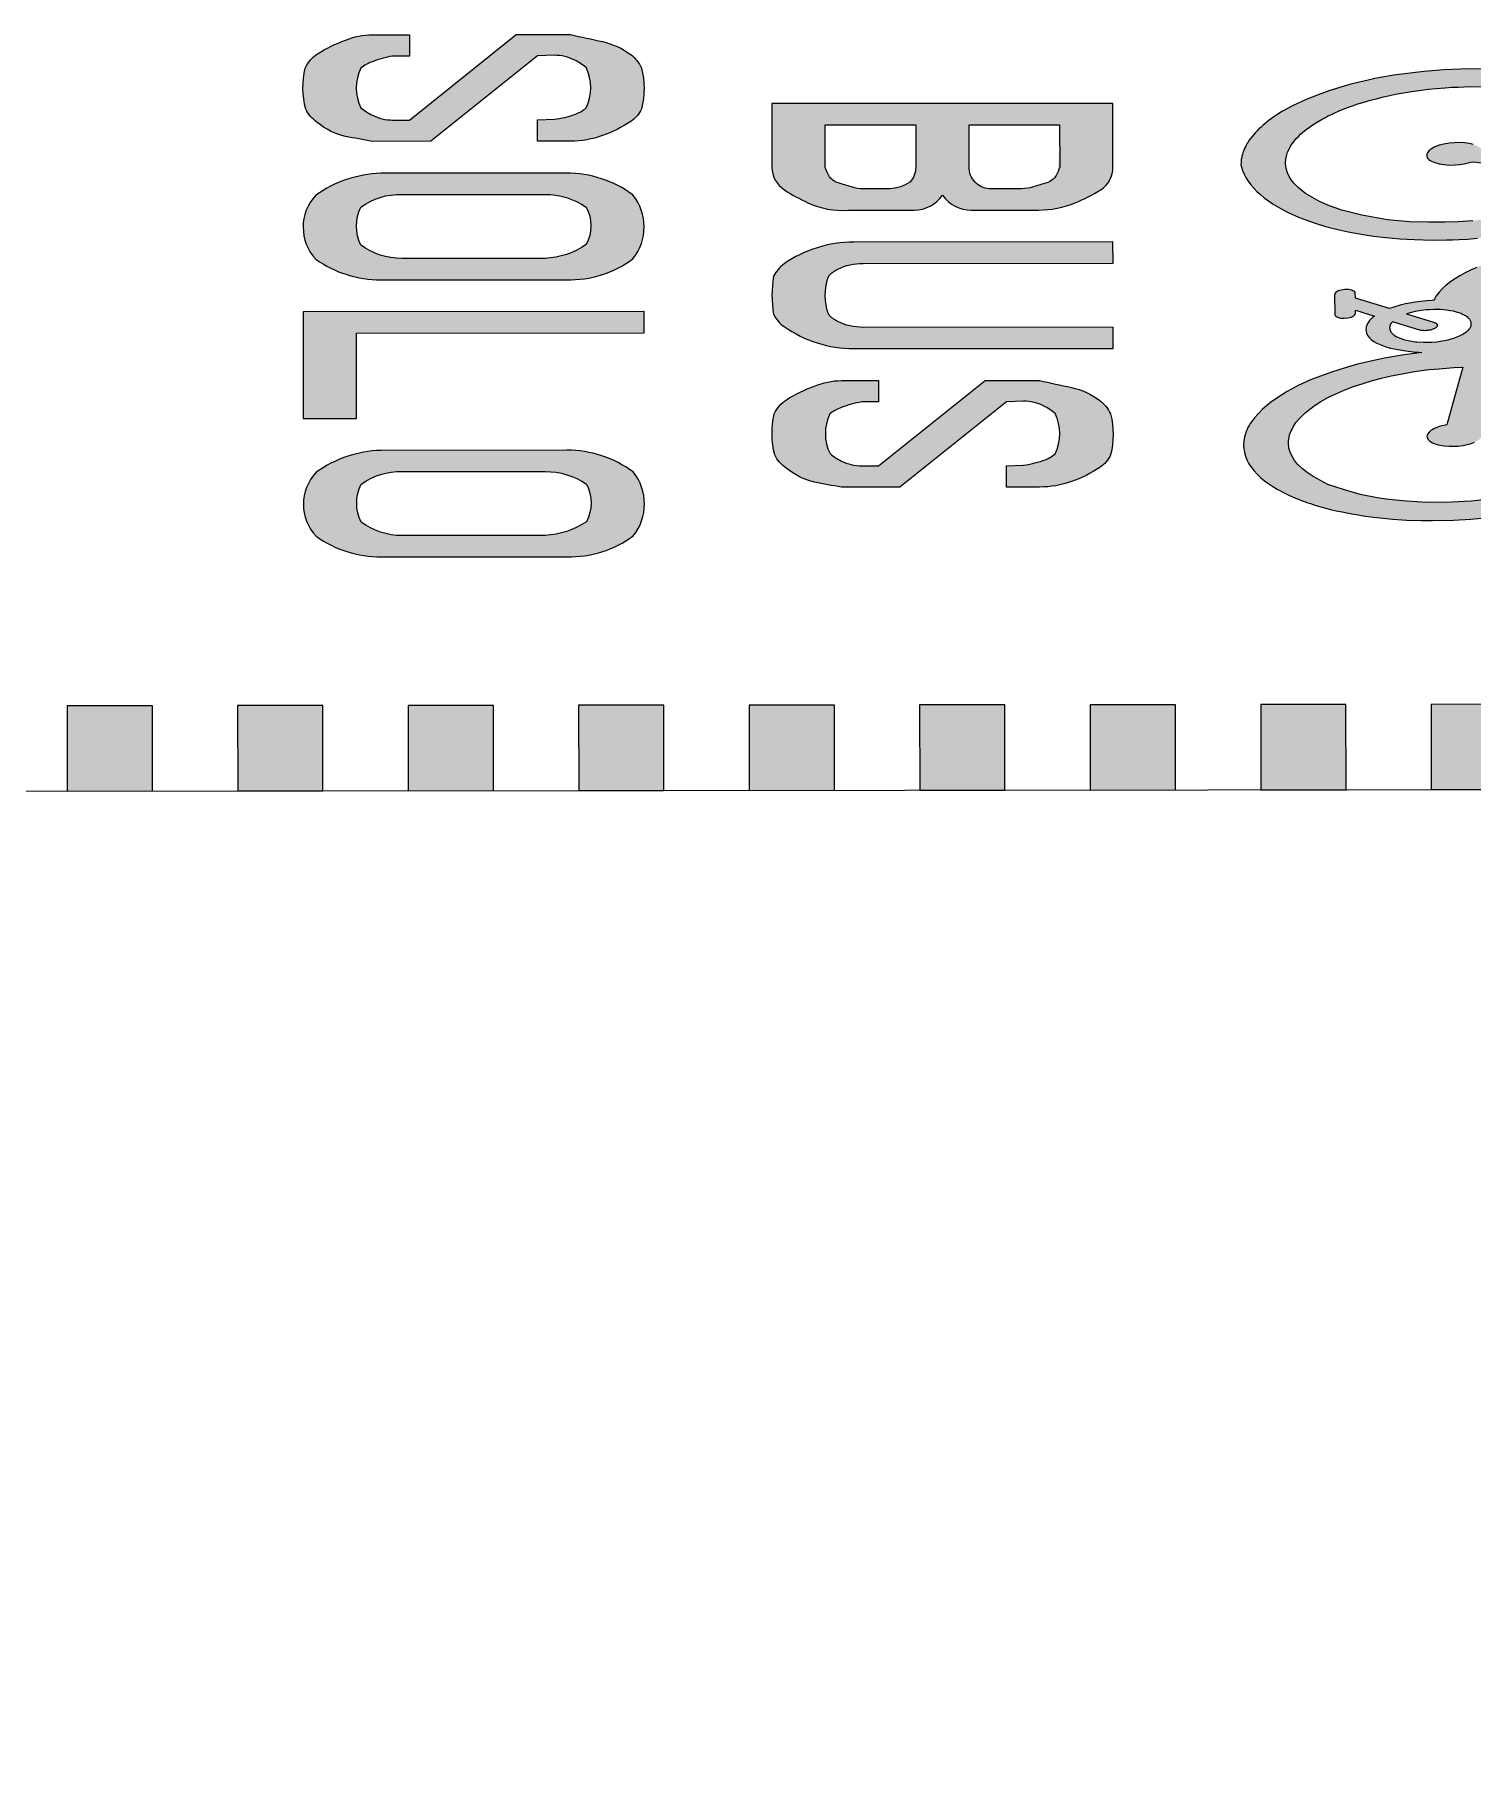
# Model space of a CAD drawing. Header units: metres. Extents: x 668617 to 675126, y 2286318 to 2293677.
# Drawn here: x 668984.81 to 668991.56, y 2287198.26 to 2287206.38 of the extents above; entities that cross this region are included whole.
import ezdxf

# ---------------------------------------------------------------- set-up
doc = ezdxf.new("R2010")
doc.units = ezdxf.units.M
doc.header["$MEASUREMENT"] = 0
for name, color, linetype in [('DMTG-B-CuadrosVerdes', 94, 'Continuous'), ('DMTG-PB-BANQUETAS', 251, 'Continuous'), ('DMTG-SH-SOLO BUS BICI', 252, 'Continuous')]:
    doc.layers.add(name, color=color, linetype=linetype)

# ---------------------------------------------------------------- blocks, each defined once
blk = doc.blocks.new('*U113')
h = blk.add_hatch(color=256)
h.dxf.hatch_style = 1
h.paths.add_polyline_path([(6.4, 0), (6.8, 0), (6.8, 0.4), (6.4, 0.4)])
h = blk.add_hatch(color=256)
h.dxf.hatch_style = 1
h.paths.add_polyline_path([(6.4, 0), (6.8, 0), (6.8, 0.4), (6.4, 0.4)])
h = blk.add_hatch(color=256)
h.dxf.hatch_style = 1
h.paths.add_polyline_path([(7.2, 0), (7.6, 0), (7.6, 0.4), (7.2, 0.4)])
h = blk.add_hatch(color=256)
h.dxf.hatch_style = 1
h.paths.add_polyline_path([(7.2, 0), (7.6, 0), (7.6, 0.4), (7.2, 0.4)])
h = blk.add_hatch(color=256)
h.dxf.hatch_style = 1
h.paths.add_polyline_path([(8, 0), (8.4, 0), (8.4, 0.4), (8, 0.4)])
h = blk.add_hatch(color=256)
h.dxf.hatch_style = 1
h.paths.add_polyline_path([(8, 0), (8.4, 0), (8.4, 0.4), (8, 0.4)])
h = blk.add_hatch(color=256)
h.dxf.hatch_style = 1
h.paths.add_polyline_path([(8.8, 0), (9.2, 0), (9.2, 0.4), (8.8, 0.4)])
h = blk.add_hatch(color=256)
h.dxf.hatch_style = 1
h.paths.add_polyline_path([(8.8, 0), (9.2, 0), (9.2, 0.4), (8.8, 0.4)])
h = blk.add_hatch(color=256)
h.dxf.hatch_style = 1
h.paths.add_polyline_path([(9.6, 0), (10, 0), (10, 0.4), (9.6, 0.4)])
h = blk.add_hatch(color=256)
h.dxf.hatch_style = 1
h.paths.add_polyline_path([(9.6, 0), (10, 0), (10, 0.4), (9.6, 0.4)])
h = blk.add_hatch(color=256)
h.dxf.hatch_style = 1
h.paths.add_polyline_path([(10.4, 0), (10.8, 0), (10.8, 0.4), (10.4, 0.4)])
h = blk.add_hatch(color=256)
h.dxf.hatch_style = 1
h.paths.add_polyline_path([(10.4, 0), (10.8, 0), (10.8, 0.4), (10.4, 0.4)])
h = blk.add_hatch(color=256)
h.dxf.hatch_style = 1
h.paths.add_polyline_path([(11.2, 0), (11.6, 0), (11.6, 0.4), (11.2, 0.4)])
h = blk.add_hatch(color=256)
h.dxf.hatch_style = 1
h.paths.add_polyline_path([(11.2, 0), (11.6, 0), (11.6, 0.4), (11.2, 0.4)])
h = blk.add_hatch(color=256)
h.dxf.hatch_style = 1
h.paths.add_polyline_path([(12, 0), (12.4, 0), (12.4, 0.4), (12, 0.4)])
h = blk.add_hatch(color=256)
h.dxf.hatch_style = 1
h.paths.add_polyline_path([(12, 0), (12.4, 0), (12.4, 0.4), (12, 0.4)])
h = blk.add_hatch(color=256)
h.dxf.hatch_style = 1
h.paths.add_polyline_path([(12.8, 0), (13.2, 0), (13.2, 0.4), (12.8, 0.4)])
h = blk.add_hatch(color=256)
h.dxf.hatch_style = 1
h.paths.add_polyline_path([(12.8, 0), (13.2, 0), (13.2, 0.4), (12.8, 0.4)])
for points in [[(6.4, 0), (6.8, 0), (6.8, 0.4), (6.4, 0.4)], [(6.4, 0), (6.8, 0), (6.8, 0.4), (6.4, 0.4)], [(7.2, 0), (7.6, 0), (7.6, 0.4), (7.2, 0.4)], [(7.2, 0), (7.6, 0), (7.6, 0.4), (7.2, 0.4)], [(8, 0), (8.4, 0), (8.4, 0.4), (8, 0.4)], [(8, 0), (8.4, 0), (8.4, 0.4), (8, 0.4)], [(8.8, 0), (9.2, 0), (9.2, 0.4), (8.8, 0.4)], [(8.8, 0), (9.2, 0), (9.2, 0.4), (8.8, 0.4)], [(9.6, 0), (10, 0), (10, 0.4), (9.6, 0.4)], [(9.6, 0), (10, 0), (10, 0.4), (9.6, 0.4)], [(10.4, 0), (10.8, 0), (10.8, 0.4), (10.4, 0.4)], [(10.4, 0), (10.8, 0), (10.8, 0.4), (10.4, 0.4)], [(11.2, 0), (11.6, 0), (11.6, 0.4), (11.2, 0.4)], [(11.2, 0), (11.6, 0), (11.6, 0.4), (11.2, 0.4)], [(12, 0), (12.4, 0), (12.4, 0.4), (12, 0.4)], [(12, 0), (12.4, 0), (12.4, 0.4), (12, 0.4)], [(12.8, 0), (13.2, 0), (13.2, 0.4), (12.8, 0.4)], [(12.8, 0), (13.2, 0), (13.2, 0.4), (12.8, 0.4)]]:
    blk.add_lwpolyline(points, close=True)
blk = doc.blocks.new('*U227')
h = blk.add_hatch(color=252)
h.dxf.hatch_style = 1
h.paths.add_polyline_path([(1.0529, 5.4769), (1.0478, 5.5424), (1.0391, 5.6153), (1.0322, 5.6654), (1.0239, 5.7174), (1.0151, 5.7652), (1.0058, 5.8101), (0.9968, 5.851), (0.9844, 5.8993), (0.9757, 5.9306), (0.9656, 5.9646), (0.953, 6.0043), (0.9372, 6.0483), (0.9171, 6.0992), (0.894, 6.1518), (0.8696, 6.1995), (0.8488, 6.2353), (0.8261, 6.271), (0.8069, 6.2966), (0.786, 6.3219), (0.7709, 6.3383), (0.7545, 6.3541), (0.7409, 6.3657), (0.7205, 6.3815), (0.7019, 6.3932), (0.6849, 6.4021), (0.6656, 6.4098), (0.6477, 6.4149), (0.6292, 6.4182), (0.6088, 6.4196), (0.604, 6.4196), (0.5897, 6.4185), (0.5748, 6.4159), (0.5613, 6.4124), (0.5473, 6.4075), (0.5333, 6.4013), (0.5203, 6.3941), (0.5067, 6.3853), (0.4939, 6.3756), (0.482, 6.3656), (0.4765, 6.3603), (0.4683, 6.3526), (0.4566, 6.3398), (0.4442, 6.3251), (0.4386, 6.3179), (0.4332, 6.311), (0.4239, 6.2975), (0.4191, 6.2902), (0.412, 6.2792), (0.408, 6.2726), (0.4015, 6.2617), (0.3965, 6.2528), (0.3911, 6.2429), (0.386, 6.2333), (0.271, 6.3696), (0.3026, 6.7193), (0.3671, 6.7132), (0.396, 6.7394), (0.411, 6.7551), (0.4036, 6.8123), (0.3946, 6.8443), (0.389, 6.8577), (0.3847, 6.8656), (0.3792, 6.8735), (0.3739, 6.8789), (0.3693, 6.8822), (0.3645, 6.8844), (0.3601, 6.8853), (0.3521, 6.8849), (0.3467, 6.8829), (0.3395, 6.8784), (0.3134, 6.8696), (0.292, 6.8659), (0.2755, 6.867), (0.245, 6.8719), (0.1897, 6.8862), (0.1864, 6.8854), (0.1792, 6.882), (0.1728, 6.8765), (0.1672, 6.8695), (0.1628, 6.8618), (0.1586, 6.8524), (0.1553, 6.8422), (0.1504, 6.8211), (0.1478, 6.8), (0.146, 6.7545), (0.2015, 6.7306), (0.2642, 6.7231), (0.154, 5.5901), (0.1307, 5.5898), (0.1091, 5.5904), (0.0887, 5.5924), (0.0677, 5.5964), (0.0484, 5.6019), (0.0308, 5.6093), (0.014, 5.6189), (-0.0021, 5.631), (-0.0171, 5.6454), (-0.0312, 5.6623), (-0.0456, 5.6829), (-0.0604, 5.7085), (-0.0722, 5.7321), (-0.0864, 5.7645), (-0.1078, 5.8212), (-0.1486, 5.9536), (-0.471, 7.0579), (-0.4313, 7.4666), (-0.3462, 7.4674), (-0.3428, 7.471), (-0.3397, 7.4762), (-0.3367, 7.4818), (-0.3339, 7.488), (-0.3313, 7.4943), (-0.33, 7.4985), (-0.3282, 7.5046), (-0.3259, 7.5161), (-0.3247, 7.5328), (-0.3253, 7.5434), (-0.3269, 7.554), (-0.3284, 7.5607), (-0.3317, 7.5709), (-0.3349, 7.579), (-0.3378, 7.5848), (-0.3405, 7.5894), (-0.3443, 7.5955), (-0.3473, 7.5988), (-0.4259, 7.5981), (-0.4341, 7.5972), (-0.4431, 7.5955), (-0.4526, 7.592), (-0.4614, 7.5868), (-0.4694, 7.5791), (-0.4756, 7.5686), (-0.4777, 7.5622), (-0.5945, 6.3712), (-0.5996, 6.3745), (-0.6116, 6.381), (-0.625, 6.3869), (-0.6539, 6.397), (-0.669, 6.4011), (-0.6813, 6.4041), (-0.6928, 6.4064), (-0.7025, 6.4078), (-0.7051, 6.408), (-0.7118, 6.4078), (-0.7301, 6.4061), (-0.7483, 6.4022), (-0.7662, 6.3963), (-0.7834, 6.3884), (-0.8005, 6.3785), (-0.8172, 6.3665), (-0.8329, 6.3532), (-0.8492, 6.3374), (-0.8682, 6.3153), (-0.8804, 6.2999), (-0.8947, 6.2793), (-0.9088, 6.2567), (-0.9215, 6.2333), (-0.9355, 6.2067), (-0.9589, 6.1522), (-0.9803, 6.092), (-1.0001, 6.0253), (-1.0192, 5.9438), (-1.0322, 5.8761), (-1.0473, 5.7608), (-1.0524, 5.7083), (-1.0574, 5.6272), (-1.0598, 5.5361), (-1.0584, 5.4324), (-1.0554, 5.3527), (-1.048, 5.2587), (-1.0304, 5.1181), (-1.0143, 5.0282), (-1.0072, 4.9971), (-0.9977, 4.9564), (-0.9883, 4.9165), (-0.9745, 4.8692), (-0.9671, 4.8439), (-0.9588, 4.818), (-0.9394, 4.7634), (-0.917, 4.7071), (-0.8889, 4.6454), (-0.8615, 4.5961), (-0.838, 4.56), (-0.8195, 4.5324), (-0.7955, 4.5032), (-0.7877, 4.4947), (-0.7787, 4.4848), (-0.7699, 4.4763), (-0.7621, 4.4685), (-0.7543, 4.4618), (-0.7457, 4.4542), (-0.734, 4.4454), (-0.7257, 4.4393), (-0.7153, 4.4327), (-0.7089, 4.4286), (-0.7022, 4.425), (-0.6916, 4.4195), (-0.6838, 4.4162), (-0.675, 4.4125), (-0.6684, 4.41), (-0.6595, 4.4075), (-0.6519, 4.4051), (-0.6449, 4.4038), (-0.6367, 4.4021), (-0.6284, 4.4013), (-0.6213, 4.4006), (-0.6112, 4.4), (-0.6051, 4.4011), (-0.5949, 4.4041), (-0.5838, 4.4078), (-0.5675, 4.4146), (-0.551, 4.4233), (-0.5337, 4.4342), (-0.5174, 4.4463), (-0.5008, 4.4601), (-0.4859, 4.4748), (-0.4707, 4.4914), (-0.4556, 4.5095), (-0.4408, 4.5294), (-0.4264, 4.5509), (-0.4129, 4.5731), (-0.4002, 4.5956), (-0.3872, 4.6209), (-0.365, 4.6702), (-0.3516, 4.7046), (-0.3379, 4.7441), (-0.3214, 4.7961), (-0.305, 4.861), (-0.2958, 4.9037), (-0.2828, 4.9729), (-0.2752, 5.0222), (-0.2689, 5.08), (-0.2626, 5.1448), (-0.2592, 5.2139), (-0.2567, 5.297), (-0.2569, 5.3641), (-0.2579, 5.3932), (-0.259, 5.4236), (-0.2613, 5.4622), (-0.2653, 5.5101), (-0.2697, 5.5576), (-0.2765, 5.6095), (-0.2808, 5.6446), (-0.2892, 5.6952), (-0.2989, 5.7503), (-0.3114, 5.8113), (-0.3263, 5.8719), (-0.3415, 5.9272), (-0.3571, 5.9774), (-0.3796, 6.0419), (-0.3988, 6.0908), (-0.4179, 6.1341), (-0.437, 6.1727), (-0.4626, 6.2183), (-0.4719, 6.2336), (-0.4871, 6.2565), (-0.5116, 6.2903), (-0.5303, 6.312), (-0.5427, 6.3252), (-0.5013, 6.726), (-0.1825, 5.6484), (-0.167, 5.604), (-0.156, 5.5746), (-0.1437, 5.5426), (-0.1284, 5.5065), (-0.1149, 5.4769), (-0.1005, 5.4485), (-0.0883, 5.4266), (-0.0757, 5.406), (-0.062, 5.3847), (-0.045, 5.3627), (-0.0293, 5.3455), (-0.0124, 5.3289), (0.0049, 5.316), (0.0176, 5.3086), (0.0259, 5.3044), (0.0263, 5.2962), (0.028, 5.2719), (0.0316, 5.2415), (0.0342, 5.2177), (0.0391, 5.1901), (0.0427, 5.1718), (0.0486, 5.1464), (0.0576, 5.1162), (0.0644, 5.096), (0.0155, 4.9364), (-0.0088, 4.9362), (-0.0097, 4.936), (-0.0133, 4.9337), (-0.0165, 4.9301), (-0.0192, 4.9252), (-0.0215, 4.9193), (-0.0232, 4.9125), (-0.0245, 4.9048), (-0.025, 4.8872), (-0.0227, 4.8703), (-0.0207, 4.8629), (-0.0181, 4.856), (-0.0152, 4.8505), (-0.0119, 4.8453), (-0.0084, 4.842), (-0.0048, 4.8398), (-0.0028, 4.8394), (-0.0017, 4.8392), (0.0937, 4.8401), (0.0964, 4.8412), (0.0998, 4.8443), (0.1028, 4.8487), (0.1053, 4.8541), (0.1073, 4.8608), (0.1088, 4.868), (0.11, 4.8846), (0.1082, 4.9021), (0.1043, 4.9171), (0.1014, 4.9237), (0.0983, 4.929), (0.0949, 4.9329), (0.0912, 4.9357), (0.0874, 4.9368), (0.0864, 4.937), (0.0725, 4.9369), (0.1002, 5.0254), (0.1069, 5.0169), (0.1206, 5.003), (0.1279, 4.9975), (0.1347, 4.9933), (0.1417, 4.9901), (0.1496, 4.9877), (0.1573, 4.9863), (0.1608, 4.9862), (0.1632, 4.9861), (0.1694, 4.9865), (0.181, 4.9893), (0.1919, 4.9948), (0.2018, 5.0023), (0.2107, 5.012), (0.219, 5.0236), (0.2265, 5.0368), (0.2337, 5.0521), (0.2451, 5.0843), (0.2497, 5.1012), (0.2574, 5.1359), (0.2633, 5.1725), (0.2671, 5.2068), (0.2687, 5.223), (0.2696, 5.2333), (0.2705, 5.2473), (0.278, 5.1886), (0.2843, 5.146), (0.2977, 5.073), (0.3107, 5.0081), (0.3253, 4.9468), (0.3419, 4.8876), (0.3623, 4.8238), (0.399, 4.7256), (0.4255, 4.6677), (0.4528, 4.6159), (0.4775, 4.5762), (0.505, 4.5371), (0.5353, 4.5003), (0.5575, 4.4793), (0.5761, 4.4629), (0.5887, 4.4529), (0.6038, 4.4428), (0.609, 4.4396), (0.6227, 4.4321), (0.6342, 4.4269), (0.6404, 4.4241), (0.6559, 4.4188), (0.6736, 4.4143), (0.6908, 4.412), (0.6994, 4.4114), (0.707, 4.4114), (0.7127, 4.4116), (0.721, 4.4123), (0.7394, 4.4153), (0.7572, 4.4204), (0.7743, 4.4272), (0.7921, 4.4364), (0.8101, 4.4482), (0.826, 4.4608), (0.8415, 4.4751), (0.8568, 4.4911), (0.8723, 4.5097), (0.887, 4.5296), (0.899, 4.5478), (0.9149, 4.5743), (0.9274, 4.5979), (0.9401, 4.6236), (0.9535, 4.6545), (0.9603, 4.6717), (0.9657, 4.6855), (0.971, 4.7003), (0.9753, 4.712), (0.9794, 4.7243), (0.9861, 4.745), (0.9946, 4.774), (1.0007, 4.7958), (1.0067, 4.8189), (1.0127, 4.8447), (1.0189, 4.873), (1.0236, 4.8958), (1.028, 4.9187), (1.0329, 4.9482), (1.0381, 4.9816), (1.0453, 5.0365), (1.0524, 5.1112), (1.0569, 5.1766), (1.0589, 5.2463), (1.0599, 5.2965), (1.0575, 5.3952)])
h.paths.add_polyline_path([(0.6103, 5.3651), (0.6131, 5.3512), (0.6155, 5.342), (0.619, 5.3293), (0.624, 5.3153), (0.6299, 5.3026), (0.6341, 5.2956), (0.6373, 5.2903), (0.6444, 5.2819), (0.6522, 5.2757), (0.6599, 5.2725), (0.6641, 5.2717), (0.669, 5.2722), (0.6737, 5.2737), (0.6783, 5.2765), (0.6827, 5.2802), (0.6868, 5.2849), (0.6908, 5.2905), (0.6944, 5.2973), (0.7009, 5.313), (0.7058, 5.3314), (0.7093, 5.3528), (0.7111, 5.3755), (0.711, 5.4004), (0.7099, 5.4186), (0.7068, 5.4419), (0.7029, 5.461), (0.6978, 5.479), (0.692, 5.4945), (0.6853, 5.5079), (0.6781, 5.5188), (0.6701, 5.5272), (0.6647, 5.5312), (0.4503, 6.0766), (0.4625, 6.0976), (0.4817, 6.1266), (0.4936, 6.1418), (0.5054, 6.1558), (0.5169, 6.1674), (0.5275, 6.177), (0.5383, 6.1856), (0.5482, 6.1922), (0.5595, 6.1982), (0.5697, 6.2028), (0.5803, 6.2064), (0.5914, 6.2091), (0.602, 6.2106), (0.6139, 6.2107), (0.6218, 6.21), (0.639, 6.2073), (0.6476, 6.2054), (0.6635, 6.201), (0.6842, 6.1923), (0.7011, 6.1835), (0.7215, 6.1685), (0.7355, 6.1561), (0.7482, 6.1439), (0.7614, 6.129), (0.7743, 6.1138), (0.7859, 6.0977), (0.7984, 6.0801), (0.8111, 6.0591), (0.8206, 6.0429), (0.8305, 6.0249), (0.8411, 6.0032), (0.8525, 5.9789), (0.8678, 5.9444), (0.8835, 5.9018), (0.9003, 5.8513), (0.9175, 5.7901), (0.9372, 5.7055), (0.9565, 5.5901), (0.969, 5.4786), (0.9741, 5.3858), (0.9752, 5.2717), (0.9691, 5.1749), (0.961, 5.0924), (0.9526, 5.0371), (0.9371, 4.9575), (0.915, 4.884), (0.8895, 4.8071), (0.8524, 4.7381), (0.8338, 4.709), (0.8168, 4.6871), (0.7951, 4.665), (0.777, 4.6507), (0.7602, 4.6403), (0.7457, 4.6328), (0.7332, 4.6284), (0.7179, 4.6241), (0.6961, 4.6223), (0.6853, 4.6224), (0.6697, 4.6245), (0.6566, 4.6271), (0.6416, 4.6324), (0.6137, 4.647), (0.5988, 4.6572), (0.5781, 4.6746), (0.5554, 4.6982), (0.5356, 4.7227), (0.5181, 4.7468), (0.5002, 4.7747), (0.4808, 4.8103), (0.4655, 4.8409), (0.4472, 4.8838), (0.4308, 4.9268), (0.4157, 4.9724), (0.4026, 5.0158), (0.3912, 5.0585), (0.3805, 5.1045), (0.3718, 5.1478), (0.3623, 5.2035), (0.3555, 5.2469), (0.3512, 5.2826), (0.3472, 5.3294), (0.3416, 5.3985), (0.3395, 5.4398)], flags=16)
h.paths.add_polyline_path([(0.3404, 5.5969), (0.3424, 5.6367), (0.3465, 5.6844), (0.3504, 5.7208), (0.3536, 5.7464), (0.3575, 5.773), (0.3604, 5.792), (0.3626, 5.805), (0.3652, 5.8182), (0.3682, 5.8337), (0.3709, 5.8471), (0.3741, 5.8614), (0.3775, 5.8768), (0.3809, 5.8899), (0.3852, 5.9065), (0.3895, 5.9233), (0.3953, 5.9421), (0.4017, 5.9619), (0.4067, 5.9778), (0.4123, 5.9931), (0.4189, 6.0095), (0.4243, 6.0224), (0.5853, 5.6104)], flags=16)
h.paths.add_polyline_path([(0.2519, 5.5924), (0.2013, 5.5901), (0.2676, 6.2783), (0.3198, 6.2185), (0.3576, 6.17), (0.3234, 6.0761), (0.2961, 5.9632), (0.2753, 5.8518), (0.2683, 5.79)], flags=16)
h.paths.add_polyline_path([(0.2037, 5.3977), (0.2074, 5.3856), (0.2111, 5.3714), (0.2165, 5.3458), (0.2185, 5.3336), (0.2204, 5.3179), (0.2223, 5.294), (0.223, 5.2715), (0.2231, 5.2562), (0.2213, 5.2244), (0.2206, 5.2186), (0.2182, 5.2005), (0.2152, 5.1846), (0.2119, 5.1705), (0.2082, 5.1579), (0.2056, 5.1506), (0.2019, 5.1412), (0.199, 5.135), (0.1956, 5.1284), (0.1896, 5.1188), (0.1837, 5.1114), (0.1776, 5.1057), (0.1744, 5.1034), (0.1716, 5.1015), (0.165, 5.0986), (0.1586, 5.0972), (0.1509, 5.0972), (0.1436, 5.099), (0.1369, 5.1023), (0.1311, 5.1062), (0.1265, 5.1103), (0.1665, 5.2394), (0.1673, 5.2431), (0.1679, 5.2472), (0.1682, 5.2515), (0.1684, 5.2553), (0.1685, 5.2623), (0.1683, 5.2684), (0.1681, 5.2714), (0.1676, 5.276), (0.1667, 5.2815), (0.1658, 5.2866), (0.1649, 5.2902), (0.1642, 5.293), (0.1631, 5.2968), (0.1617, 5.3008), (0.1606, 5.3033), (0.1589, 5.3072), (0.1573, 5.31), (0.1553, 5.3131), (0.1532, 5.3156), (0.1517, 5.3172), (0.1502, 5.3184), (0.1494, 5.3189), (0.1486, 5.3194), (0.1479, 5.3198), (0.1474, 5.32), (0.1468, 5.3202), (0.1461, 5.3205), (0.1457, 5.3206), (0.1452, 5.3207), (0.1446, 5.3208), (0.1439, 5.3209), (0.1432, 5.3209), (0.1423, 5.3208), (0.1417, 5.3207), (0.1408, 5.3204), (0.1398, 5.3201), (0.1388, 5.3196), (0.1379, 5.3189), (0.137, 5.3183), (0.1362, 5.3174), (0.1351, 5.3162), (0.1341, 5.315), (0.1333, 5.3136), (0.1322, 5.3116), (0.1313, 5.3097), (0.1304, 5.3075), (0.129, 5.3032), (0.0897, 5.177), (0.0845, 5.1938), (0.079, 5.2162), (0.0741, 5.2444), (0.0713, 5.2682), (0.07, 5.2863), (0.0692, 5.3044), (0.07, 5.3362), (0.0725, 5.3647), (0.0751, 5.3828), (0.0778, 5.3965), (0.0828, 5.4151), (0.0856, 5.4238), (0.0886, 5.4313), (0.0905, 5.4363), (0.094, 5.4437), (0.0982, 5.4517), (0.1025, 5.458), (0.109, 5.4665), (0.1153, 5.472), (0.1214, 5.4761), (0.1282, 5.479), (0.1364, 5.4805), (0.1446, 5.4794), (0.1516, 5.4768), (0.1579, 5.4733), (0.1639, 5.4684), (0.1687, 5.4638), (0.1735, 5.4584), (0.1795, 5.4504), (0.1874, 5.4372), (0.1936, 5.4245), (0.1997, 5.4091)], flags=16)
h.paths.add_polyline_path([(-0.342, 5.4195), (-0.3403, 5.3572), (-0.3403, 5.2793), (-0.3427, 5.1904), (-0.3518, 5.0877), (-0.3743, 4.9675), (-0.3969, 4.8736), (-0.4185, 4.8153), (-0.4385, 4.7684), (-0.4764, 4.7024), (-0.5039, 4.6679), (-0.5259, 4.6473), (-0.5432, 4.6346), (-0.5562, 4.6266), (-0.5723, 4.6193), (-0.5879, 4.614), (-0.6029, 4.6111), (-0.6201, 4.61), (-0.6368, 4.6114), (-0.6517, 4.6139), (-0.6692, 4.6195), (-0.6845, 4.6263), (-0.7003, 4.6351), (-0.7172, 4.6465), (-0.7318, 4.6586), (-0.744, 4.6698), (-0.755, 4.6818), (-0.7619, 4.6895), (-0.7757, 4.7062), (-0.7871, 4.7217), (-0.8008, 4.7418), (-0.8139, 4.7628), (-0.8243, 4.7809), (-0.8311, 4.7936), (-0.8382, 4.8071), (-0.8482, 4.8284), (-0.8541, 4.8412), (-0.8631, 4.8613), (-0.8705, 4.8802), (-0.8789, 4.9012), (-0.8871, 4.9241), (-0.8955, 4.9495), (-0.9046, 4.9787), (-0.9116, 5.0026), (-0.9218, 5.0406), (-0.9289, 5.0699), (-0.9354, 5.0993), (-0.9408, 5.1256), (-0.9479, 5.1636), (-0.9541, 5.2015), (-0.9591, 5.236), (-0.9645, 5.2812), (-0.968, 5.3165), (-0.9715, 5.3594), (-0.9733, 5.39), (-0.9747, 5.4195), (-0.9764, 5.4774), (-0.9758, 5.5555), (-0.9723, 5.628), (-0.9667, 5.6895), (-0.9538, 5.7851), (-0.9354, 5.8743), (-0.9191, 5.9345), (-0.8952, 6.0004), (-0.8674, 6.0603), (-0.8443, 6.0972), (-0.8288, 6.1197), (-0.8074, 6.1439), (-0.7882, 6.1615), (-0.7699, 6.1751), (-0.7554, 6.183), (-0.7392, 6.1895), (-0.729, 6.1931), (-0.7184, 6.1953), (-0.6959, 6.1982), (-0.674, 6.1961), (-0.652, 6.1905), (-0.6331, 6.1828), (-0.6141, 6.1714), (-0.6749, 5.5338), (-0.6797, 5.5314), (-0.684, 5.5282), (-0.6879, 5.5241), (-0.6921, 5.5188), (-0.6993, 5.5059), (-0.7048, 5.4901), (-0.7095, 5.4714), (-0.7126, 5.4499), (-0.7141, 5.4281), (-0.7135, 5.4028), (-0.7112, 5.377), (-0.7067, 5.3522), (-0.7013, 5.3305), (-0.6936, 5.3104), (-0.6895, 5.302), (-0.6853, 5.2949), (-0.6811, 5.2888), (-0.6789, 5.286), (-0.6757, 5.2825), (-0.6709, 5.2782), (-0.6655, 5.2749), (-0.6603, 5.273), (-0.6549, 5.2723), (-0.6495, 5.2729), (-0.6446, 5.2747), (-0.6398, 5.2779), (-0.6352, 5.2823), (-0.6307, 5.288), (-0.6267, 5.2947), (-0.623, 5.3023), (-0.6198, 5.3106), (-0.6143, 5.3303), (-0.6105, 5.3527), (-0.6087, 5.3774), (-0.6089, 5.4036), (-0.6108, 5.4263), (-0.6139, 5.4471), (-0.6184, 5.4666), (-0.6239, 5.4844), (-0.5614, 6.1266), (-0.5397, 6.1009), (-0.5197, 6.0733), (-0.4987, 6.0398), (-0.4817, 6.0084), (-0.4637, 5.9703), (-0.4445, 5.9265), (-0.4294, 5.8856), (-0.4125, 5.8351), (-0.4002, 5.7901), (-0.3883, 5.7445), (-0.3768, 5.6919), (-0.3701, 5.658), (-0.3603, 5.5983), (-0.3527, 5.5373), (-0.3474, 5.4877)], flags=16)
at = {"ltscale": 50}
h = blk.add_hatch(color=252, dxfattribs=at)
h.dxf.hatch_style = 1
h.paths.add_polyline_path([(-0.3996, 3.1348), (-0.3994, 3.4499, 0.097809), (-0.4335, 3.6228, 0.042141), (-0.4947, 3.7423, 0.264464), (-0.6011, 3.7998), (-0.8992, 3.8), (-0.9002, 2.2), (-0.602, 2.1998, 0.256564), (-0.495, 2.2586, 0.03217), (-0.4351, 2.3674, 0.128787), (-0.3999, 2.5587), (-0.3998, 2.8663, 0.244437), (-0.4691, 2.9998, 0.249678)])
h.paths.add_polyline_path([(-0.6018, 2.4498), (-0.8, 2.4499), (-0.7998, 2.8747), (-0.6016, 2.8746, -0.19223), (-0.5312, 2.8465, -0.139349), (-0.4998, 2.7534), (-0.4999, 2.6286, -0.078544), (-0.5087, 2.573, 0.007333), (-0.5278, 2.5114, -0.228893), (-0.57, 2.4623, -0.039059)], flags=16)
h.paths.add_polyline_path([(-0.6014, 3.1246), (-0.7996, 3.1247), (-0.7994, 3.5499), (-0.5991, 3.5436, -0.333446), (-0.5277, 3.4899, 0.007536), (-0.5082, 3.4265, -0.078544), (-0.4995, 3.3709), (-0.4996, 3.2341, -0.224977), (-0.5311, 3.1526, -0.19223)], flags=16)
h = blk.add_hatch(color=252, dxfattribs=at)
h.dxf.hatch_style = 1
h.paths.add_polyline_path([(0.0884, 2.2071, 0.131562), (0.1465, 2.2563, 0.154481), (0.2501, 2.5898), (0.2508, 3.7993), (0.1508, 3.7994), (0.1501, 2.6264, -0.114879), (0.1225, 2.5081, -0.084508), (0.0919, 2.4659, -0.17885), (-0.0919, 2.466, -0.081827), (-0.1228, 2.5083, -0.11348), (-0.1499, 2.6184), (-0.1492, 3.7996), (-0.2492, 3.7996), (-0.2499, 2.583, 0.152908), (-0.1479, 2.2564, 0.131562), (-0.0898, 2.2072, 0.086224)])
h = blk.add_hatch(color=252, dxfattribs=at)
h.dxf.hatch_style = 1
h.paths.add_polyline_path([(0.4893, 2.2674, 0.14273), (0.5561, 2.2091, 0.117054), (0.748, 2.2115, 0.062706), (0.7834, 2.2352, 0.155244), (0.8813, 2.4212, -0.000615), (0.9, 2.5239), (0.9002, 2.7989), (0.5006, 3.2992), (0.4982, 3.3622, -0.136419), (0.5203, 3.4742, -0.055818), (0.555, 3.5273, -0.229894), (0.7451, 3.5272, -0.087635), (0.775, 3.474, -0.053979), (0.7975, 3.3784), (0.8005, 3.299), (0.9005, 3.2989), (0.9006, 3.4541, 0.08527), (0.8749, 3.6037, 0.061318), (0.8086, 3.7369, 0.139149), (0.7498, 3.7874, 0.120716), (0.5578, 3.7875, 0.123167), (0.4951, 3.7371, 0.108528), (0.4336, 3.604, -0.000633), (0.4006, 3.4544), (0.4004, 3.1992), (0.8001, 2.699), (0.8001, 2.6196, -0.116922), (0.7774, 2.524, -0.055818), (0.7427, 2.4709, -0.23457), (0.5564, 2.471, -0.087635), (0.5265, 2.5241, -0.05345), (0.5001, 2.6198), (0.5001, 2.6992), (0.4001, 2.6992), (0.4, 2.5244, 0.101206), (0.4257, 2.3987, 0.059489)])
h = blk.add_hatch(color=252, dxfattribs=at)
h.dxf.hatch_style = 1
h.paths.add_polyline_path([(-1.192, 1.4048, -0.108528), (-1.1307, 1.5379, -0.123167), (-1.0679, 1.5884, -0.120716), (-0.876, 1.5884, -0.139149), (-0.8171, 1.5379, -0.061318), (-0.7507, 1.4048, -0.08527), (-0.725, 1.2551), (-0.725, 1.1), (-0.825, 1.1), (-0.828, 1.1794, 0.053979), (-0.8505, 1.275, 0.087635), (-0.8805, 1.3281, 0.229894), (-1.0707, 1.3281, 0.055818), (-1.1052, 1.275, 0.116922), (-1.1279, 1.1794), (-1.1249, 1.1), (-0.725, 0.6), (-0.725, 0.325, 0.000751), (-0.7478, 0.1995, -0.108528), (-0.8141, 0.0663, -0.123167), (-0.8768, 0.0125, -0.117054), (-1.0688, 0.01, -0.14273), (-1.1356, 0.0682, -0.059489), (-1.1993, 0.1995, -0.101206), (-1.225, 0.3252), (-1.225, 0.5), (-1.125, 0.5), (-1.125, 0.4206, 0.05345), (-1.0986, 0.325, 0.087635), (-1.0686, 0.2719, 0.23457), (-0.8823, 0.2719, 0.055818), (-0.8477, 0.325, 0.116922), (-0.825, 0.4206), (-0.825, 0.5), (-1.225, 1), (-1.225, 1.2551, 0.000633)])
h = blk.add_hatch(color=252, dxfattribs=at)
h.dxf.hatch_style = 1
edge = h.paths.add_edge_path()
edge.add_arc((-0.0514, 1.236), 0.5236, 143.51618, 180)
edge.add_line((-0.575, 1.236), (-0.575, 0.3641))
edge.add_arc((-0.0191, 0.3818), 0.5561, 181.82557, 215.41478)
edge.add_arc((-0.3223, 0.2191), 0.2191, 226.75468, 313.24532)
edge.add_arc((-0.6005, 0.364), 0.5255, 324.59139, 360)
edge.add_line((-0.075, 0.364), (-0.075, 1.236))
edge.add_arc((-0.5721, 1.2516), 0.4974, 358.19927, 396.4778)
edge.add_arc((-0.3223, 1.3599), 0.2401, 51.30043, 128.69957)
edge = h.paths.add_edge_path(flags=16)
edge.add_arc((-0.552, 1.1166), 0.3775, 2.74794, 34.0414, ccw=False)
edge.add_line((-0.175, 1.1347), (-0.175, 0.4631))
edge.add_arc((-0.497, 0.4631), 0.322, 323.35121, 360, ccw=False)
edge.add_arc((-0.3273, 0.4485), 0.1985, 243.49165, 296.50835, ccw=False)
edge.add_arc((-0.1767, 0.4497), 0.2987, 177.25186, 216.7924, ccw=False)
edge.add_line((-0.475, 0.4641), (-0.475, 1.1347))
edge.add_arc((-0.1298, 1.1347), 0.3451, 145.9586, 180, ccw=False)
edge.add_arc((-0.3276, 1.1628), 0.1872, 61.85292, 118.14708, ccw=False)
h = blk.add_hatch(color=252, dxfattribs=at)
h.dxf.hatch_style = 1
h.paths.add_polyline_path([(0.075, 1.6), (0.075, 0), (0.575, 0), (0.575, 0.25), (0.175, 0.25), (0.175, 1.6)])
h = blk.add_hatch(color=252, dxfattribs=at)
h.dxf.hatch_style = 1
edge = h.paths.add_edge_path()
edge.add_arc((1.2486, 1.236), 0.5236, 143.51618, 180)
edge.add_line((0.725, 1.236), (0.725, 0.3641))
edge.add_arc((1.2809, 0.3818), 0.5561, 181.82557, 215.41478)
edge.add_arc((0.9777, 0.2191), 0.2191, 226.75468, 313.24532)
edge.add_arc((0.6995, 0.364), 0.5255, 324.59139, 360)
edge.add_line((1.225, 0.364), (1.225, 1.236))
edge.add_arc((0.7279, 1.2516), 0.4974, 358.19927, 396.4778)
edge.add_arc((0.9777, 1.3599), 0.2401, 51.30043, 128.69957)
edge = h.paths.add_edge_path(flags=16)
edge.add_arc((0.748, 1.1166), 0.3775, 2.74794, 34.0414, ccw=False)
edge.add_line((1.125, 1.1347), (1.125, 0.4631))
edge.add_arc((0.803, 0.4631), 0.322, -36.64879, 0, ccw=False)
edge.add_arc((0.9727, 0.4485), 0.1985, 243.49165, 296.50835, ccw=False)
edge.add_arc((1.1233, 0.4497), 0.2987, 177.25186, 216.7924, ccw=False)
edge.add_line((0.825, 0.4641), (0.825, 1.1347))
edge.add_arc((1.1702, 1.1347), 0.3451, 145.9586, 180, ccw=False)
edge.add_arc((0.9724, 1.1628), 0.1872, 61.85292, 118.14708, ccw=False)
for points in [[(-1.0598, 5.5361), (-1.0584, 5.4324), (-1.0554, 5.3527), (-1.048, 5.2587), (-1.0304, 5.1181), (-1.0143, 5.0282), (-1.0072, 4.9971), (-0.9977, 4.9564), (-0.9883, 4.9165), (-0.9745, 4.8692), (-0.9671, 4.8439), (-0.9588, 4.818), (-0.9394, 4.7634), (-0.917, 4.7071), (-0.8889, 4.6454), (-0.8615, 4.5961), (-0.838, 4.56), (-0.8195, 4.5324), (-0.7955, 4.5032), (-0.7877, 4.4947), (-0.7787, 4.4848), (-0.7699, 4.4763), (-0.7621, 4.4685), (-0.7543, 4.4618), (-0.7457, 4.4542), (-0.734, 4.4454), (-0.7257, 4.4393), (-0.7153, 4.4327), (-0.7089, 4.4286), (-0.7022, 4.425), (-0.6916, 4.4195), (-0.6838, 4.4162), (-0.675, 4.4125), (-0.6684, 4.41), (-0.6595, 4.4075), (-0.6519, 4.4051), (-0.6449, 4.4038), (-0.6367, 4.4021), (-0.6284, 4.4013), (-0.6213, 4.4006), (-0.6112, 4.4), (-0.6051, 4.4011), (-0.5949, 4.4041), (-0.5838, 4.4078), (-0.5675, 4.4146), (-0.551, 4.4233), (-0.5337, 4.4342), (-0.5174, 4.4463), (-0.5008, 4.4601), (-0.4859, 4.4748), (-0.4707, 4.4914), (-0.4556, 4.5095), (-0.4408, 4.5294), (-0.4264, 4.5509), (-0.4129, 4.5731), (-0.4002, 4.5956), (-0.3872, 4.6209), (-0.365, 4.6702), (-0.3516, 4.7046), (-0.3379, 4.7441), (-0.3214, 4.7961), (-0.305, 4.861), (-0.2958, 4.9037), (-0.2828, 4.9729), (-0.2752, 5.0222), (-0.2689, 5.08), (-0.2626, 5.1448), (-0.2592, 5.2139), (-0.2567, 5.297), (-0.2569, 5.3641), (-0.2579, 5.3932), (-0.259, 5.4236), (-0.2613, 5.4622), (-0.2653, 5.5101)], [(-0.1284, 5.5065), (-0.1149, 5.4769), (-0.1005, 5.4485), (-0.0883, 5.4266), (-0.0757, 5.406), (-0.062, 5.3847), (-0.045, 5.3627), (-0.0293, 5.3455), (-0.0124, 5.3289), (0.0049, 5.316), (0.0176, 5.3086), (0.0259, 5.3044), (0.0263, 5.2962), (0.028, 5.2719), (0.0316, 5.2415), (0.0342, 5.2177), (0.0391, 5.1901), (0.0427, 5.1718), (0.0486, 5.1464), (0.0576, 5.1162), (0.0644, 5.096), (0.0155, 4.9364), (-0.0088, 4.9362), (-0.0097, 4.936), (-0.0133, 4.9337), (-0.0165, 4.9301), (-0.0192, 4.9252), (-0.0215, 4.9193), (-0.0232, 4.9125), (-0.0245, 4.9048), (-0.025, 4.8872), (-0.0227, 4.8703), (-0.0207, 4.8629), (-0.0181, 4.856), (-0.0152, 4.8505), (-0.0119, 4.8453), (-0.0084, 4.842), (-0.0048, 4.8398), (-0.0028, 4.8394), (-0.0017, 4.8392), (0.0937, 4.8401), (0.0964, 4.8412), (0.0998, 4.8443), (0.1028, 4.8487), (0.1053, 4.8541), (0.1073, 4.8608), (0.1088, 4.868), (0.11, 4.8846), (0.1082, 4.9021), (0.1043, 4.9171), (0.1014, 4.9237), (0.0983, 4.929), (0.0949, 4.9329), (0.0912, 4.9357), (0.0874, 4.9368), (0.0864, 4.937), (0.0725, 4.9369), (0.1002, 5.0254), (0.1069, 5.0169), (0.1206, 5.003), (0.1279, 4.9975), (0.1347, 4.9933), (0.1417, 4.9901), (0.1496, 4.9877), (0.1573, 4.9863), (0.1608, 4.9862), (0.1632, 4.9861), (0.1694, 4.9865), (0.181, 4.9893), (0.1919, 4.9948), (0.2018, 5.0023), (0.2107, 5.012), (0.219, 5.0236), (0.2265, 5.0368), (0.2337, 5.0521), (0.2451, 5.0843), (0.2497, 5.1012), (0.2574, 5.1359), (0.2633, 5.1725), (0.2671, 5.2068), (0.2687, 5.223), (0.2696, 5.2333), (0.2705, 5.2473), (0.278, 5.1886), (0.2843, 5.146), (0.2977, 5.073), (0.3107, 5.0081), (0.3253, 4.9468), (0.3419, 4.8876), (0.3623, 4.8238), (0.399, 4.7256), (0.4255, 4.6677), (0.4528, 4.6159), (0.4775, 4.5762), (0.505, 4.5371), (0.5353, 4.5003), (0.5575, 4.4793), (0.5761, 4.4629), (0.5887, 4.4529), (0.6038, 4.4428), (0.609, 4.4396), (0.6227, 4.4321), (0.6342, 4.4269), (0.6404, 4.4241), (0.6559, 4.4188), (0.6736, 4.4143), (0.6908, 4.412), (0.6994, 4.4114), (0.707, 4.4114), (0.7127, 4.4116), (0.721, 4.4123), (0.7394, 4.4153), (0.7572, 4.4204), (0.7743, 4.4272), (0.7921, 4.4364), (0.8101, 4.4482), (0.826, 4.4608), (0.8415, 4.4751), (0.8568, 4.4911), (0.8723, 4.5097), (0.887, 4.5296), (0.899, 4.5478), (0.9117, 4.5688), (0.9149, 4.5742), (0.9274, 4.5979), (0.9401, 4.6236), (0.9535, 4.6545), (0.9603, 4.6717), (0.9657, 4.6855), (0.971, 4.7003), (0.9753, 4.712), (0.9794, 4.7243), (0.9861, 4.745), (0.9946, 4.774), (1.0007, 4.7958), (1.0067, 4.8189), (1.0127, 4.8447), (1.0189, 4.873), (1.0236, 4.8958), (1.028, 4.9187), (1.0329, 4.9482), (1.0381, 4.9816), (1.0453, 5.0365), (1.0524, 5.1112), (1.0569, 5.1766), (1.0589, 5.2463), (1.0599, 5.2965), (1.0575, 5.3952), (1.0529, 5.4769), (1.0478, 5.5424)], [(-0.7048, 5.4901), (-0.7095, 5.4714), (-0.7126, 5.4499), (-0.7141, 5.4281), (-0.7135, 5.4028), (-0.7112, 5.377), (-0.7067, 5.3522), (-0.7013, 5.3305), (-0.6936, 5.3104), (-0.6895, 5.302), (-0.6853, 5.2949), (-0.6811, 5.2888), (-0.6789, 5.286), (-0.6757, 5.2825), (-0.6709, 5.2782), (-0.6655, 5.2749), (-0.6603, 5.273), (-0.6549, 5.2723), (-0.6495, 5.2729), (-0.6446, 5.2747), (-0.6398, 5.2779), (-0.6352, 5.2823), (-0.6307, 5.288), (-0.6267, 5.2947), (-0.623, 5.3023), (-0.6198, 5.3106), (-0.6143, 5.3303), (-0.6105, 5.3527), (-0.6087, 5.3774), (-0.6089, 5.4036), (-0.6108, 5.4263), (-0.6139, 5.4471), (-0.6184, 5.4666), (-0.6239, 5.4844), (-0.5614, 6.1266)], [(-0.3474, 5.4877), (-0.342, 5.4195), (-0.3403, 5.3572), (-0.3403, 5.2793), (-0.3427, 5.1904), (-0.3518, 5.0877), (-0.3743, 4.9675), (-0.3969, 4.8736), (-0.4185, 4.8153), (-0.4385, 4.7684), (-0.4764, 4.7024), (-0.5039, 4.6679), (-0.5259, 4.6473), (-0.5432, 4.6346), (-0.5562, 4.6266), (-0.5723, 4.6193), (-0.5879, 4.614), (-0.6029, 4.6111), (-0.6201, 4.61), (-0.6368, 4.6114), (-0.6517, 4.6139), (-0.6692, 4.6195), (-0.6845, 4.6263), (-0.7003, 4.6351), (-0.7172, 4.6465), (-0.7318, 4.6586), (-0.744, 4.6698), (-0.755, 4.6818), (-0.7619, 4.6895), (-0.7757, 4.7062), (-0.7871, 4.7217), (-0.8008, 4.7418), (-0.8139, 4.7628), (-0.8243, 4.7809), (-0.8311, 4.7936), (-0.8382, 4.8071), (-0.8482, 4.8284), (-0.8541, 4.8412), (-0.8631, 4.8613), (-0.8705, 4.8802), (-0.8789, 4.9012), (-0.8871, 4.9241), (-0.8955, 4.9495), (-0.9046, 4.9787), (-0.9116, 5.0026), (-0.9218, 5.0406), (-0.9289, 5.0699), (-0.9354, 5.0993), (-0.9408, 5.1256), (-0.9479, 5.1636), (-0.9541, 5.2015), (-0.9591, 5.236), (-0.9645, 5.2812), (-0.968, 5.3165), (-0.9715, 5.3594), (-0.9733, 5.39), (-0.9747, 5.4195), (-0.9764, 5.4774), (-0.9758, 5.5555)], [(0.3395, 5.4398), (0.6101, 5.3652), (0.6107, 5.3634), (0.6131, 5.3512), (0.6155, 5.342), (0.619, 5.3293), (0.624, 5.3153), (0.6299, 5.3026), (0.6341, 5.2956), (0.6373, 5.2903), (0.6444, 5.2819), (0.6522, 5.2757), (0.6599, 5.2725), (0.6641, 5.2717), (0.669, 5.2722), (0.6737, 5.2737), (0.6783, 5.2765), (0.6827, 5.2802), (0.6868, 5.2849), (0.6908, 5.2905), (0.6944, 5.2973), (0.7009, 5.313), (0.7058, 5.3314), (0.7093, 5.3528), (0.7111, 5.3755), (0.711, 5.4004), (0.7099, 5.4186), (0.7068, 5.4419), (0.7029, 5.461), (0.6978, 5.479), (0.692, 5.4945)], [(0.9565, 5.5901), (0.969, 5.4786), (0.9741, 5.3858), (0.9752, 5.2717), (0.9691, 5.1749), (0.961, 5.0924), (0.9526, 5.0371), (0.9371, 4.9575), (0.915, 4.884), (0.8895, 4.8071), (0.8524, 4.7381), (0.8338, 4.709), (0.8168, 4.6871), (0.7951, 4.665), (0.777, 4.6507), (0.7602, 4.6403), (0.7457, 4.6328), (0.7332, 4.6284), (0.7179, 4.6241), (0.6961, 4.6223), (0.6853, 4.6224), (0.6697, 4.6245), (0.6566, 4.6271), (0.6416, 4.6324), (0.6137, 4.647), (0.5988, 4.6572), (0.5781, 4.6746), (0.5554, 4.6982), (0.5356, 4.7227), (0.5181, 4.7468), (0.5002, 4.7747), (0.4808, 4.8103), (0.4655, 4.8409), (0.4472, 4.8838), (0.4308, 4.9268), (0.4157, 4.9724), (0.4026, 5.0158), (0.3912, 5.0585), (0.3805, 5.1045), (0.3718, 5.1478), (0.3623, 5.2035), (0.3555, 5.2469), (0.3512, 5.2826), (0.3472, 5.3294), (0.3416, 5.3985), (0.3395, 5.4398)], [(0.0897, 5.177), (0.129, 5.3032), (0.1304, 5.3075), (0.1313, 5.3097), (0.1322, 5.3116), (0.1333, 5.3136), (0.1341, 5.315), (0.1351, 5.3162), (0.1362, 5.3174), (0.137, 5.3183), (0.1379, 5.3189), (0.1388, 5.3196), (0.1398, 5.3201), (0.1408, 5.3204), (0.1417, 5.3207), (0.1423, 5.3208), (0.1432, 5.3209), (0.1439, 5.3209), (0.1446, 5.3208), (0.1452, 5.3207), (0.1457, 5.3206), (0.1461, 5.3205), (0.1468, 5.3202), (0.1474, 5.32), (0.1479, 5.3198), (0.1486, 5.3194), (0.1494, 5.3189), (0.1502, 5.3184), (0.1517, 5.3172), (0.1532, 5.3156), (0.1553, 5.3131), (0.1573, 5.31), (0.1589, 5.3072), (0.1606, 5.3033), (0.1617, 5.3008), (0.1631, 5.2968), (0.1642, 5.293), (0.1649, 5.2902), (0.1658, 5.2866), (0.1664, 5.2832), (0.1667, 5.2816), (0.1676, 5.276), (0.1681, 5.2714), (0.1683, 5.2684), (0.1685, 5.2623), (0.1684, 5.2553), (0.1682, 5.2515), (0.1679, 5.2472), (0.1673, 5.2431), (0.1665, 5.2394), (0.1265, 5.1103), (0.1296, 5.1075), (0.1329, 5.105), (0.1346, 5.1038), (0.1364, 5.1027), (0.1383, 5.1016), (0.14, 5.1008), (0.1409, 5.1003), (0.1422, 5.0997), (0.1435, 5.0992), (0.1448, 5.0988), (0.1466, 5.0983), (0.1481, 5.0979), (0.1493, 5.0977), (0.1508, 5.0975), (0.1525, 5.0973), (0.1537, 5.0972), (0.1553, 5.0972), (0.1565, 5.0973), (0.1571, 5.0973), (0.1579, 5.0973), (0.1587, 5.0974), (0.1597, 5.0975), (0.1604, 5.0977), (0.1611, 5.0978), (0.1622, 5.098), (0.1632, 5.0982), (0.164, 5.0985), (0.165, 5.0988), (0.1662, 5.0992), (0.167, 5.0995), (0.1675, 5.0997), (0.1679, 5.0999), (0.1684, 5.1001), (0.1691, 5.1004), (0.1697, 5.1007), (0.1704, 5.101), (0.1712, 5.1015), (0.1718, 5.1018), (0.1728, 5.1024), (0.1739, 5.1031), (0.1744, 5.1034), (0.1752, 5.104), (0.1759, 5.1045), (0.1767, 5.1051), (0.1776, 5.1058), (0.1796, 5.1076), (0.1814, 5.1092), (0.1831, 5.111), (0.1856, 5.1137), (0.1878, 5.1165), (0.1904, 5.1201), (0.1956, 5.1284), (0.199, 5.135), (0.2019, 5.1412), (0.2056, 5.1506), (0.2082, 5.1579), (0.2119, 5.1705), (0.2152, 5.1846), (0.2182, 5.2005), (0.2206, 5.2186), (0.2213, 5.2244), (0.2231, 5.2562), (0.223, 5.2715), (0.2223, 5.294), (0.2204, 5.3179), (0.2185, 5.3336), (0.2165, 5.3458), (0.2111, 5.3714), (0.2074, 5.3856), (0.2037, 5.3977), (0.1997, 5.4091), (0.1936, 5.4245), (0.1874, 5.4372), (0.1795, 5.4504), (0.1735, 5.4584), (0.1687, 5.4638), (0.1657, 5.4667), (0.1619, 5.4701), (0.1591, 5.4723), (0.1569, 5.4739), (0.1533, 5.4759), (0.15, 5.4774), (0.147, 5.4786), (0.1438, 5.4794), (0.1416, 5.4798), (0.1397, 5.4801), (0.1369, 5.4801), (0.1335, 5.48), (0.1296, 5.4793), (0.1263, 5.4782), (0.1233, 5.4769), (0.12, 5.4752), (0.1171, 5.4732), (0.1145, 5.4713), (0.1111, 5.4683), (0.1089, 5.466), (0.1069, 5.4638), (0.1025, 5.458), (0.0998, 5.454), (0.0968, 5.4491), (0.0944, 5.4446), (0.0925, 5.4406), (0.0905, 5.4363), (0.0886, 5.4313), (0.0856, 5.4238), (0.0828, 5.4151), (0.0778, 5.3965), (0.0751, 5.3828), (0.0725, 5.3647), (0.07, 5.3362), (0.0692, 5.3044), (0.07, 5.2863), (0.0713, 5.2682), (0.0741, 5.2444), (0.079, 5.2162), (0.0845, 5.1938), (0.0897, 5.177)]]:
    blk.add_lwpolyline(points)
for points in [[(-0.6011, 3.7998), (-0.8992, 3.8), (-0.9002, 2.2), (-0.602, 2.1998, 0.256564), (-0.495, 2.2586, 0.03217), (-0.4351, 2.3674, 0.128787), (-0.3999, 2.5587), (-0.3998, 2.8663, 0.244437), (-0.4691, 2.9998, 0.249678), (-0.3996, 3.1348), (-0.3994, 3.4499, 0.09783), (-0.4335, 3.6229, 0.042131), (-0.4947, 3.7423, 0.264453), (-0.6011, 3.7998)], [(-0.0919, 2.466, -0.081827), (-0.1228, 2.5083, -0.121679), (-0.1499, 2.6266), (-0.1492, 3.7996), (-0.2492, 3.7996), (-0.2499, 2.583, 0.152908), (-0.1479, 2.2564, 0.131562), (-0.0898, 2.2072, 0.086224), (0.0884, 2.2071, 0.131562), (0.1465, 2.2563, 0.151335), (0.2501, 2.5827), (0.2508, 3.7993), (0.1508, 3.7994), (0.1501, 2.6264, -0.114879), (0.1225, 2.5081, -0.084508), (0.0919, 2.4659, -0.17885), (-0.0919, 2.466, -0.081827)], [(0.4004, 3.1992), (0.4006, 3.4544, 0.000633), (0.4336, 3.604, -0.108528), (0.4951, 3.7371, -0.123167), (0.5578, 3.7875, -0.120716), (0.7498, 3.7874, -0.139149), (0.8086, 3.7369, -0.061318), (0.8749, 3.6037, -0.08527), (0.9006, 3.4541), (0.9005, 3.2989), (0.8005, 3.299), (0.7975, 3.3784, 0.053979), (0.775, 3.474, 0.087635), (0.7451, 3.5272, 0.229894), (0.555, 3.5273, 0.055818), (0.5203, 3.4742, 0.116922), (0.4976, 3.3786), (0.5006, 3.2992), (0.9002, 2.7989), (0.9, 2.5239, 0.000751), (0.8771, 2.3984, -0.108528), (0.8108, 2.2653, -0.123167), (0.748, 2.2115, -0.117054), (0.5561, 2.2091, -0.142771), (0.4893, 2.2674, -0.059479), (0.4257, 2.3987, -0.101206), (0.4, 2.5244), (0.4001, 2.6992), (0.5001, 2.6992), (0.5001, 2.6198, 0.05345), (0.5265, 2.5241, 0.087635), (0.5564, 2.471, 0.23457), (0.7427, 2.4709, 0.055818), (0.7774, 2.524, 0.116922), (0.8001, 2.6196), (0.8001, 2.699), (0.4004, 3.1992)], [(-0.6014, 3.1246), (-0.7996, 3.1247), (-0.7994, 3.5499), (-0.6012, 3.5498, -0.049565), (-0.5612, 3.5331, -0.190435), (-0.5277, 3.4899, 0.007534), (-0.5082, 3.4265, -0.078544), (-0.4995, 3.3709), (-0.4996, 3.219, -0.186395), (-0.5311, 3.1526, -0.19223), (-0.6014, 3.1246)], [(-0.6018, 2.4498), (-0.8, 2.4499), (-0.7998, 2.8747), (-0.6016, 2.8746, -0.19223), (-0.5312, 2.8465, -0.139349), (-0.4998, 2.7534), (-0.4999, 2.6286, -0.078544), (-0.5087, 2.573, 0.007333), (-0.5278, 2.5114, -0.196613), (-0.5618, 2.4665, -0.049565), (-0.6018, 2.4498)], [(-0.8171, 1.5379, -0.061318), (-0.7507, 1.4048, -0.08527), (-0.725, 1.2551), (-0.725, 1.1), (-0.825, 1.1), (-0.828, 1.1794, 0.053979), (-0.8505, 1.275, 0.087635), (-0.8805, 1.3281, 0.229894), (-1.0707, 1.3281, 0.055818), (-1.1052, 1.275, 0.116922), (-1.1279, 1.1794), (-1.1249, 1.1), (-0.725, 0.6), (-0.725, 0.325, 0.000751), (-0.7478, 0.1995, -0.108528), (-0.8141, 0.0663, -0.123167), (-0.8768, 0.0125, -0.117054), (-1.0688, 0.01, -0.142771), (-1.1356, 0.0682, -0.059479), (-1.1993, 0.1995, -0.101206), (-1.225, 0.3252), (-1.225, 0.5), (-1.125, 0.5), (-1.125, 0.4206, 0.05345), (-1.0986, 0.325, 0.087635), (-1.0686, 0.2719, 0.23457), (-0.8823, 0.2719, 0.055818), (-0.8477, 0.325, 0.116922), (-0.825, 0.4206), (-0.825, 0.5), (-1.225, 1), (-1.225, 1.2551, 0.000633), (-1.192, 1.4048, -0.108528), (-1.1307, 1.5379, -0.123167), (-1.0679, 1.5884, -0.120716), (-0.876, 1.5884, -0.139149), (-0.8171, 1.5379, -0.061318)], [(-0.4724, 1.5473, 0.160549), (-0.575, 1.236), (-0.575, 0.3641, 0.147619), (-0.4724, 0.0595, 0.396386), (-0.1722, 0.0595, 0.15574), (-0.075, 0.364), (-0.075, 1.236, 0.168592), (-0.1722, 1.5473, 0.351171), (-0.4724, 1.5473, 0.160549)], [(0.8276, 1.5473, 0.160549), (0.725, 1.236), (0.725, 0.3641, 0.147619), (0.8276, 0.0595, 0.396386), (1.1278, 0.0595, 0.15574), (1.225, 0.364), (1.225, 1.236, 0.168592), (1.1278, 1.5473, 0.351171), (0.8276, 1.5473, 0.160549)], [(-0.2393, 1.3279, -0.137398), (-0.175, 1.1347), (-0.175, 0.4631, -0.161288), (-0.2387, 0.2709, -0.235546), (-0.4158, 0.2709, -0.174261), (-0.475, 0.4641), (-0.475, 1.1347, -0.149636), (-0.4158, 1.3279, -0.250692), (-0.2393, 1.3279, -0.137398)], [(1.0607, 1.3279, -0.137398), (1.125, 1.1347), (1.125, 0.4631, -0.161288), (1.0613, 0.2709, -0.235546), (0.8842, 0.2709, -0.174261), (0.825, 0.4641), (0.825, 1.1347, -0.149636), (0.8842, 1.3279, -0.250692), (1.0607, 1.3279, -0.137398)]]:
    blk.add_lwpolyline(points, format="xyb", close=True)
blk.add_lwpolyline([(0.075, 1.6), (0.075, 0), (0.575, 0), (0.575, 0.25), (0.175, 0.25), (0.175, 1.6), (0.075, 1.6)], close=True)

msp = doc.modelspace()

# ---------------------------------------------------------------- linework, layer by layer
at = {"layer": 'DMTG-PB-BANQUETAS', "flags": 128}
msp.add_lwpolyline([(668890.83686, 2287098.80416), (668891.27323, 2287198.81698, -0.4133701), (668895.26683, 2287202.79445), (668948.90683, 2287202.7932), (669006.98525, 2287202.85382, -0.41463), (669010.98942, 2287198.85231), (669010.95095, 2287097.00877)], format="xyb", dxfattribs=at)

# ---------------------------------------------------------------- block references
at = {"layer": 'DMTG-B-CuadrosVerdes', "rotation": 0.05970000579204036}
msp.add_blockref('*U113', (668978.56456, 2287202.82416), dxfattribs=at)
at = {"layer": 'DMTG-SH-SOLO BUS BICI', "rotation": 270.060079453916}
msp.add_blockref('*U227', (668986.07192, 2287205.1542), dxfattribs=at)

doc.saveas('drawing.dxf')
